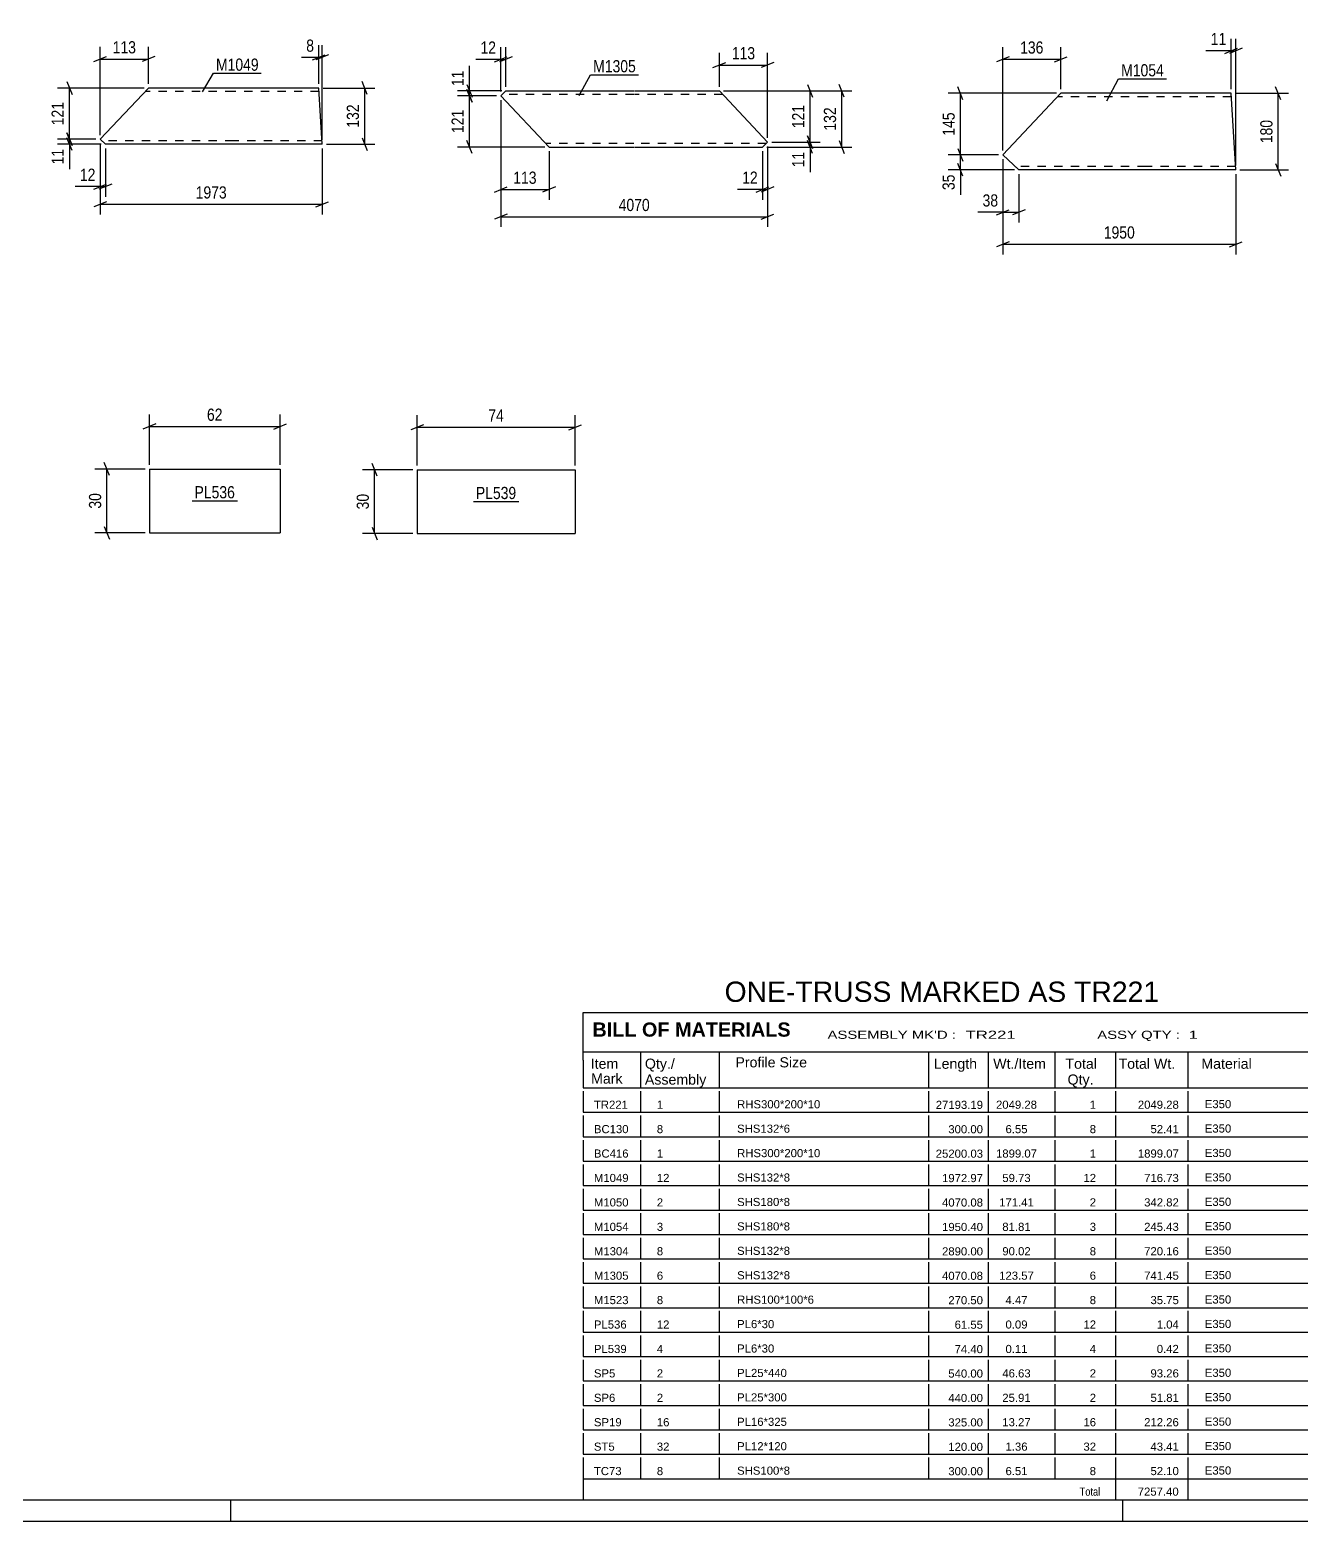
# Model space of a CAD drawing. Header units: millimetres. Extents: x 0 to 1189, y 0 to 841.
# Drawn here: x 721.7 to 1021, y 0 to 351.1 of the extents above; entities that cross this region are included whole.
import ezdxf

# ---------------------------------------------------------------- set-up
doc = ezdxf.new("R2010")
doc.units = ezdxf.units.MM
doc.linetypes.add('DXK_LINE_DOT2', pattern=[3.9198, 1.9599, -1.9599])
doc.styles.add('Arial', font='ARIAL.TTF', dxfattribs={"height": 0.2})
doc.styles.add('Arial Bold', font='ARIALBD.TTF', dxfattribs={"height": 0.2})
doc.styles.add('Arial Narrow', font='ARIALN.TTF', dxfattribs={"height": 0.2})

# ---------------------------------------------------------------- blocks, each defined once
blk = doc.blocks.new('Unknown-761554296-31559')
at = {"color": 7, "linetype": 'Continuous'}
for p, q in [((852, 119.75), (1024, 119.75)), ((852, 108.5), (852, 119.75)), ((1024, 119.75), (1024, 108.5)), ((852, 110.5), (1024, 110.5)), ((865.5, 110.5), (865.5, 102)), ((884, 110.5), (884, 102)), ((933.28, 110.5), (933.28, 102)), ((947.28, 110.5), (947.28, 102)), ((963, 110.5), (963, 102)), ((977.28, 110.5), (977.28, 102)), ((994.28, 110.5), (994.28, 102)), ((852, 108.5), (852, 103.5)), ((1024, 108.5), (1024, 102)), ((852, 103.5), (852, 102)), ((852, 102), (1024, 102)), ((852, 101.23), (852, 96.25)), ((865.5, 101.23), (865.5, 96.25)), ((884, 101.23), (884, 96.25)), ((933.28, 101.23), (933.28, 96.25)), ((947.28, 101.23), (947.28, 96.25)), ((963, 101.23), (963, 96.25)), ((977.28, 101.23), (977.28, 96.25)), ((994.28, 101.23), (994.28, 96.25)), ((1024, 101.23), (1024, 96.25)), ((852, 96.25), (1024, 96.25)), ((852, 95.48), (852, 90.5)), ((865.5, 95.48), (865.5, 90.5)), ((884, 95.48), (884, 90.5)), ((933.28, 95.48), (933.28, 90.5)), ((947.28, 95.48), (947.28, 90.5)), ((963, 95.48), (963, 90.5)), ((977.28, 95.48), (977.28, 90.5)), ((994.28, 95.48), (994.28, 90.5)), ((1024, 95.48), (1024, 90.5)), ((852, 90.5), (1024, 90.5)), ((852, 89.73), (852, 84.75)), ((865.5, 89.73), (865.5, 84.75)), ((884, 89.73), (884, 84.75)), ((933.28, 89.73), (933.28, 84.75)), ((947.28, 89.73), (947.28, 84.75)), ((963, 89.73), (963, 84.75)), ((977.28, 89.73), (977.28, 84.75)), ((994.28, 89.73), (994.28, 84.75)), ((1024, 89.73), (1024, 84.75)), ((852, 84.75), (1024, 84.75)), ((852, 83.98), (852, 79)), ((865.5, 83.98), (865.5, 79)), ((884, 83.98), (884, 79)), ((933.28, 83.98), (933.28, 79)), ((947.28, 83.98), (947.28, 79)), ((963, 83.98), (963, 79)), ((977.28, 83.98), (977.28, 79)), ((994.28, 83.98), (994.28, 79)), ((1024, 83.98), (1024, 79)), ((852, 79), (1024, 79)), ((852, 78.23), (852, 73.25)), ((865.5, 78.23), (865.5, 73.25)), ((884, 78.23), (884, 73.25)), ((933.28, 78.23), (933.28, 73.25)), ((947.28, 78.23), (947.28, 73.25)), ((963, 78.23), (963, 73.25)), ((977.28, 78.23), (977.28, 73.25)), ((994.28, 78.23), (994.28, 73.25)), ((1024, 78.23), (1024, 73.25)), ((852, 73.25), (1024, 73.25)), ((852, 72.48), (852, 67.5)), ((865.5, 72.48), (865.5, 67.5)), ((884, 72.48), (884, 67.5)), ((933.28, 72.48), (933.28, 67.5)), ((947.28, 72.48), (947.28, 67.5)), ((963, 72.48), (963, 67.5)), ((977.28, 72.48), (977.28, 67.5)), ((994.28, 72.48), (994.28, 67.5)), ((1024, 72.48), (1024, 67.5)), ((852, 67.5), (1024, 67.5)), ((852, 66.73), (852, 61.75)), ((865.5, 66.73), (865.5, 61.75)), ((884, 66.73), (884, 61.75)), ((933.28, 66.73), (933.28, 61.75)), ((947.28, 66.73), (947.28, 61.75)), ((963, 66.73), (963, 61.75)), ((977.28, 66.73), (977.28, 61.75)), ((994.28, 66.73), (994.28, 61.75)), ((1024, 66.73), (1024, 61.75)), ((852, 61.75), (1024, 61.75)), ((852, 60.98), (852, 56)), ((865.5, 60.98), (865.5, 56)), ((884, 60.98), (884, 56)), ((933.28, 60.98), (933.28, 56)), ((947.28, 60.98), (947.28, 56)), ((963, 60.98), (963, 56)), ((977.28, 60.98), (977.28, 56)), ((994.28, 60.98), (994.28, 56)), ((1024, 60.98), (1024, 56)), ((852, 56), (1024, 56)), ((852, 55.23), (852, 50.25)), ((865.5, 55.23), (865.5, 50.25)), ((884, 55.23), (884, 50.25)), ((933.28, 55.23), (933.28, 50.25)), ((947.28, 55.23), (947.28, 50.25)), ((963, 55.23), (963, 50.25)), ((977.28, 55.23), (977.28, 50.25)), ((994.28, 55.23), (994.28, 50.25)), ((1024, 55.23), (1024, 50.25)), ((852, 50.25), (1024, 50.25)), ((852, 49.48), (852, 44.5)), ((865.5, 49.48), (865.5, 44.5)), ((884, 49.48), (884, 44.5)), ((933.28, 49.48), (933.28, 44.5)), ((947.28, 49.48), (947.28, 44.5)), ((963, 49.48), (963, 44.5)), ((977.28, 49.48), (977.28, 44.5)), ((994.28, 49.48), (994.28, 44.5)), ((1024, 49.48), (1024, 44.5)), ((852, 44.5), (1024, 44.5)), ((852, 43.73), (852, 38.75)), ((865.5, 43.73), (865.5, 38.75)), ((884, 43.73), (884, 38.75)), ((933.28, 43.73), (933.28, 38.75)), ((947.28, 43.73), (947.28, 38.75)), ((963, 43.73), (963, 38.75)), ((977.28, 43.73), (977.28, 38.75)), ((994.28, 43.73), (994.28, 38.75)), ((1024, 43.73), (1024, 38.75)), ((852, 38.75), (1024, 38.75)), ((852, 37.98), (852, 33)), ((865.5, 37.98), (865.5, 33)), ((884, 37.98), (884, 33)), ((933.28, 37.98), (933.28, 33)), ((947.28, 37.98), (947.28, 33)), ((963, 37.98), (963, 33)), ((977.28, 37.98), (977.28, 33)), ((994.28, 37.98), (994.28, 33)), ((1024, 37.98), (1024, 33)), ((852, 33), (1024, 33)), ((852, 32.23), (852, 27.25)), ((865.5, 32.23), (865.5, 27.25)), ((884, 32.23), (884, 27.25)), ((933.28, 32.23), (933.28, 27.25)), ((947.28, 32.23), (947.28, 27.25)), ((963, 32.23), (963, 27.25)), ((977.28, 32.23), (977.28, 27.25)), ((994.28, 32.23), (994.28, 27.25)), ((1024, 32.23), (1024, 27.25)), ((852, 27.25), (1024, 27.25)), ((852, 26.48), (852, 21.5)), ((865.5, 26.48), (865.5, 21.5)), ((884, 26.48), (884, 21.5)), ((933.28, 26.48), (933.28, 21.5)), ((947.28, 26.48), (947.28, 21.5)), ((963, 26.48), (963, 21.5)), ((977.28, 26.48), (977.28, 21.5)), ((994.28, 26.48), (994.28, 21.5)), ((1024, 26.48), (1024, 21.5)), ((852, 21.5), (1024, 21.5)), ((852, 20.73), (852, 15.75)), ((865.5, 20.73), (865.5, 15.75)), ((884, 20.73), (884, 15.75)), ((933.28, 20.73), (933.28, 15.75)), ((947.28, 20.73), (947.28, 15.75)), ((963, 20.73), (963, 15.75)), ((977.28, 20.73), (977.28, 15.75)), ((994.28, 20.73), (994.28, 15.75)), ((1024, 20.73), (1024, 15.75)), ((852, 15.75), (1024, 15.75)), ((852, 14.98), (852, 10)), ((865.5, 14.98), (865.5, 10)), ((884, 14.98), (884, 10)), ((933.28, 14.98), (933.28, 10)), ((947.28, 14.98), (947.28, 10)), ((963, 14.98), (963, 10)), ((977.28, 14.98), (977.28, 10)), ((994.28, 14.98), (994.28, 10)), ((1024, 14.98), (1024, 10)), ((852, 10), (1024, 10)), ((852, 10), (1024, 10)), ((852, 10), (852, 5)), ((977.28, 10), (977.28, 5)), ((994.28, 10), (994.28, 5)), ((1024, 10), (1024, 5)), ((852, 5), (1024, 5))]:
    blk.add_line(p, q, dxfattribs=at)
at = {"color": 7}
for s, height, style, p in [('BILL OF MATERIALS', 3.3405, 'Arial Bold', (854.15, 114.06)), ('Profile Size', 2.3877, 'Arial', (887.81, 106.83)), ('Mark', 2.388, 'Arial', (853.84, 103))]:
    blk.add_text(s, height=height, dxfattribs=dict(at, style=style)).set_placement(p)
at = {"color": 7, "linetype": 'Continuous', "style": 'Arial Narrow'}
for s, height, width, p in [("ASSEMBLY MK'D :", 1.9089, 1.6, (909.5, 113.55)), ('TR221', 1.909, 1.794707, (942, 113.55)), ('ASSY QTY :', 1.909, 1.6, (973, 113.55)), ('1', 1.91, 1.794707, (994.5, 113.55))]:
    blk.add_text(s, height=height, dxfattribs=dict(at, width=width)).set_placement(p)
at = {"color": 7, "linetype": 'Continuous'}
for s, height, style, p in [('Item', 2.388, 'Arial', (853.75, 106.5)), ('Qty./', 2.388, 'Arial', (866.5, 106.5)), ('Length', 2.388, 'Arial', (934.5, 106.5)), ('Wt./Item', 2.388, 'Arial', (948.5, 106.5)), ('Total', 2.388, 'Arial', (965.5, 106.5)), ('Total Wt.', 2.388, 'Arial', (978, 106.5)), ('Material', 2.388, 'Arial', (997.5, 106.5)), ('Assembly', 2.388, 'Arial', (866.5, 102.77)), ('Qty.', 2.388, 'Arial', (966, 102.77)), ('TR221', 1.91, 'Arial', (854.5, 97.09)), ('1', 1.91, 'Arial', (869.31, 97.09)), ('RHS300*200*10', 1.9102, 'Arial', (888.21, 97.19)), ('27193.19', 1.91, 'Arial', (934.97, 97.06)), ('2049.28', 1.91, 'Arial', (949.16, 97.09)), ('1', 1.91, 'Arial', (971.22, 97.09)), ('2049.28', 1.91, 'Arial', (982.55, 97.09)), ('E350', 1.91, 'Arial', (998.31, 97.23)), ('BC130', 1.91, 'Arial', (854.5, 91.34)), ('8', 1.91, 'Arial', (869.31, 91.34)), ('SHS132*6', 1.91, 'Arial', (888.21, 91.44)), ('300.00', 1.91, 'Arial', (937.93, 91.31)), ('6.55', 1.91, 'Arial', (951.39, 91.34)), ('8', 1.91, 'Arial', (971.22, 91.34)), ('52.41', 1.91, 'Arial', (985.52, 91.34)), ('E350', 1.91, 'Arial', (998.31, 91.48)), ('BC416', 1.91, 'Arial', (854.5, 85.59)), ('1', 1.91, 'Arial', (869.31, 85.59)), ('RHS300*200*10', 1.9102, 'Arial', (888.21, 85.69)), ('25200.03', 1.91, 'Arial', (934.97, 85.56)), ('1899.07', 1.91, 'Arial', (949.16, 85.59)), ('1', 1.91, 'Arial', (971.22, 85.59)), ('1899.07', 1.91, 'Arial', (982.55, 85.59)), ('E350', 1.91, 'Arial', (998.31, 85.73)), ('M1049', 1.91, 'Arial', (854.5, 79.84)), ('12', 1.91, 'Arial', (869.31, 79.84)), ('SHS132*8', 1.91, 'Arial', (888.21, 79.94)), ('1972.97', 1.91, 'Arial', (936.45, 79.81)), ('59.73', 1.91, 'Arial', (950.64, 79.84)), ('12', 1.91, 'Arial', (969.74, 79.84)), ('716.73', 1.91, 'Arial', (984.03, 79.84)), ('E350', 1.91, 'Arial', (998.31, 79.98)), ('M1050', 1.91, 'Arial', (854.5, 74.09)), ('2', 1.91, 'Arial', (869.31, 74.09)), ('SHS180*8', 1.91, 'Arial', (888.21, 74.19)), ('4070.08', 1.91, 'Arial', (936.45, 74.06)), ('171.41', 1.91, 'Arial', (949.9, 74.09)), ('2', 1.91, 'Arial', (971.22, 74.09)), ('342.82', 1.91, 'Arial', (984.03, 74.09)), ('E350', 1.91, 'Arial', (998.31, 74.23)), ('M1054', 1.91, 'Arial', (854.5, 68.34)), ('3', 1.91, 'Arial', (869.31, 68.34)), ('SHS180*8', 1.91, 'Arial', (888.21, 68.44)), ('1950.40', 1.91, 'Arial', (936.45, 68.31)), ('81.81', 1.91, 'Arial', (950.64, 68.34)), ('3', 1.91, 'Arial', (971.22, 68.34)), ('245.43', 1.91, 'Arial', (984.03, 68.34)), ('E350', 1.91, 'Arial', (998.31, 68.48)), ('M1304', 1.91, 'Arial', (854.5, 62.59)), ('8', 1.91, 'Arial', (869.31, 62.59)), ('SHS132*8', 1.91, 'Arial', (888.21, 62.69)), ('2890.00', 1.91, 'Arial', (936.45, 62.56)), ('90.02', 1.91, 'Arial', (950.64, 62.59)), ('8', 1.91, 'Arial', (971.22, 62.59)), ('720.16', 1.91, 'Arial', (984.03, 62.59)), ('E350', 1.91, 'Arial', (998.31, 62.73)), ('M1305', 1.91, 'Arial', (854.5, 56.84)), ('6', 1.91, 'Arial', (869.31, 56.84)), ('SHS132*8', 1.91, 'Arial', (888.21, 56.94)), ('4070.08', 1.91, 'Arial', (936.45, 56.81)), ('123.57', 1.91, 'Arial', (949.9, 56.84)), ('6', 1.91, 'Arial', (971.22, 56.84)), ('741.45', 1.91, 'Arial', (984.03, 56.84)), ('E350', 1.91, 'Arial', (998.31, 56.98)), ('M1523', 1.91, 'Arial', (854.5, 51.09)), ('8', 1.91, 'Arial', (869.31, 51.09)), ('RHS100*100*6', 1.9102, 'Arial', (888.21, 51.19)), ('270.50', 1.91, 'Arial', (937.93, 51.06)), ('4.47', 1.91, 'Arial', (951.39, 51.09)), ('8', 1.91, 'Arial', (971.22, 51.09)), ('35.75', 1.91, 'Arial', (985.52, 51.09)), ('E350', 1.91, 'Arial', (998.31, 51.23)), ('PL536', 1.91, 'Arial', (854.5, 45.34)), ('12', 1.91, 'Arial', (869.31, 45.34)), ('PL6*30', 1.91, 'Arial', (888.21, 45.44)), ('61.55', 1.91, 'Arial', (939.41, 45.3)), ('0.09', 1.91, 'Arial', (951.39, 45.34)), ('12', 1.91, 'Arial', (969.74, 45.34)), ('1.04', 1.91, 'Arial', (987, 45.34)), ('E350', 1.91, 'Arial', (998.31, 45.48)), ('PL539', 1.91, 'Arial', (854.5, 39.59)), ('4', 1.91, 'Arial', (869.31, 39.59)), ('PL6*30', 1.91, 'Arial', (888.21, 39.69)), ('74.40', 1.91, 'Arial', (939.41, 39.55)), ('0.11', 1.91, 'Arial', (951.39, 39.59)), ('4', 1.91, 'Arial', (971.22, 39.59)), ('0.42', 1.91, 'Arial', (987, 39.59)), ('E350', 1.91, 'Arial', (998.31, 39.73)), ('SP5', 1.91, 'Arial', (854.5, 33.84)), ('2', 1.91, 'Arial', (869.31, 33.84)), ('PL25*440', 1.91, 'Arial', (888.21, 33.94)), ('540.00', 1.91, 'Arial', (937.93, 33.8)), ('46.63', 1.91, 'Arial', (950.64, 33.84)), ('2', 1.91, 'Arial', (971.22, 33.84)), ('93.26', 1.91, 'Arial', (985.52, 33.84)), ('E350', 1.91, 'Arial', (998.31, 33.98)), ('SP6', 1.91, 'Arial', (854.5, 28.09)), ('2', 1.91, 'Arial', (869.31, 28.09)), ('PL25*300', 1.91, 'Arial', (888.21, 28.19)), ('440.00', 1.91, 'Arial', (937.93, 28.05)), ('25.91', 1.91, 'Arial', (950.64, 28.09)), ('2', 1.91, 'Arial', (971.22, 28.09)), ('51.81', 1.91, 'Arial', (985.52, 28.09)), ('E350', 1.91, 'Arial', (998.31, 28.23)), ('SP19', 1.91, 'Arial', (854.5, 22.34)), ('16', 1.91, 'Arial', (869.31, 22.34)), ('PL16*325', 1.91, 'Arial', (888.21, 22.44)), ('325.00', 1.91, 'Arial', (937.93, 22.3)), ('13.27', 1.91, 'Arial', (950.64, 22.34)), ('16', 1.91, 'Arial', (969.74, 22.34)), ('212.26', 1.91, 'Arial', (984.03, 22.34)), ('E350', 1.91, 'Arial', (998.31, 22.48)), ('ST5', 1.91, 'Arial', (854.5, 16.59)), ('32', 1.91, 'Arial', (869.31, 16.59)), ('PL12*120', 1.91, 'Arial', (888.21, 16.69)), ('120.00', 1.91, 'Arial', (937.93, 16.55)), ('1.36', 1.91, 'Arial', (951.39, 16.59)), ('32', 1.91, 'Arial', (969.74, 16.59)), ('43.41', 1.91, 'Arial', (985.52, 16.59)), ('E350', 1.91, 'Arial', (998.31, 16.73)), ('TC73', 1.91, 'Arial', (854.5, 10.84)), ('8', 1.91, 'Arial', (869.31, 10.84)), ('SHS100*8', 1.91, 'Arial', (888.21, 10.94)), ('300.00', 1.91, 'Arial', (937.93, 10.8)), ('6.51', 1.91, 'Arial', (951.39, 10.84)), ('8', 1.91, 'Arial', (971.22, 10.84)), ('52.10', 1.91, 'Arial', (985.52, 10.84)), ('E350', 1.91, 'Arial', (998.31, 10.98)), ('Total', 1.909, 'Arial Narrow', (968.83, 6)), ('7257.40', 1.91, 'Arial', (982.52, 6))]:
    blk.add_text(s, height=height, dxfattribs=dict(at, style=style)).set_placement(p)
blk = doc.blocks.new('Unknown-761554296-1134')
at = {"color": 5, "linetype": 'Continuous'}
for p, q in [((5, 5), (1184, 5)), ((769, 0), (769, 5)), ((979, 0), (979, 5)), ((0, 0), (1189, 0))]:
    blk.add_line(p, q, dxfattribs=at)
blk = doc.blocks.new('Unknown-761554296-31560')
at = {"color": 2, "linetype": 'Continuous'}
blk.add_line((878, 119.75), (995.5, 119.75), dxfattribs=at)
at = {"color": 7, "style": 'Arial'}
blk.add_text('ONE-TRUSS MARKED AS TR221', height=4.7754, dxfattribs=at).set_placement((885.26, 122.25))
blk = doc.blocks.new('Part-761554296-25473 - 25472')
at = {"color": 2, "linetype": 'Continuous'}
for p, q in [((833.79, 336.69), (832.59, 335.56)), ((832.59, 335.56), (843.93, 323.49)), ((833.79, 336.69), (863.93, 336.69)), ((864.03, 336.69), (884.03, 336.69)), ((884.03, 336.69), (895.38, 324.62)), ((843.93, 323.49), (863.93, 323.49)), ((864.03, 323.49), (894.18, 323.49)), ((895.38, 324.62), (894.18, 323.49))]:
    blk.add_line(p, q, dxfattribs=at)
at = {"color": 7, "linetype": 'DXK_LINE_DOT2'}
for p, q in [((863.93, 335.89), (832.94, 335.89)), ((884.79, 335.89), (864.03, 335.89)), ((863.93, 324.29), (843.18, 324.29)), ((895.03, 324.29), (864.03, 324.29))]:
    blk.add_line(p, q, dxfattribs=at)
blk = doc.blocks.new('Part-761554296-25480 - 25479')
at = {"color": 2, "linetype": 'Continuous'}
for p, q in [((738.28, 325.31), (749.63, 337.38)), ((769.63, 337.38), (749.63, 337.38)), ((789.73, 337.38), (769.73, 337.38)), ((790.54, 324.18), (789.73, 337.38)), ((739.49, 324.18), (738.28, 325.31)), ((769.63, 324.18), (739.49, 324.18)), ((790.54, 324.18), (769.73, 324.18))]:
    blk.add_line(p, q, dxfattribs=at)
at = {"color": 7, "linetype": 'DXK_LINE_DOT2'}
for p, q in [((769.63, 336.58), (748.88, 336.58)), ((789.78, 336.58), (769.73, 336.58)), ((769.63, 324.98), (738.64, 324.98)), ((790.49, 324.98), (769.73, 324.98)), ((790.49, 324.98), (790.49, 325.04))]:
    blk.add_line(p, q, dxfattribs=at)
blk = doc.blocks.new('Part-761554296-25505 - 25504')
at = {"color": 2, "linetype": 'Continuous'}
for p, q in [((950.78, 321.66), (964.39, 336.13)), ((984.39, 336.13), (964.39, 336.13)), ((1004.49, 336.13), (984.49, 336.13)), ((1005.59, 318.13), (1004.49, 336.13)), ((954.54, 318.13), (950.78, 321.66)), ((984.39, 318.13), (954.54, 318.13)), ((1005.59, 318.13), (984.49, 318.13))]:
    blk.add_line(p, q, dxfattribs=at)
at = {"color": 7, "linetype": 'DXK_LINE_DOT2'}
for p, q in [((984.39, 335.33), (963.64, 335.33)), ((1004.54, 335.33), (984.49, 335.33)), ((954.54, 318.13), (952.84, 319.73)), ((984.39, 318.93), (953.69, 318.93)), ((1005.55, 318.93), (984.49, 318.93)), ((1005.55, 318.93), (1005.54, 318.99))]:
    blk.add_line(p, q, dxfattribs=at)
blk = doc.blocks.new('Part-761554296-25660 - 25659')
at = {"color": 2, "linetype": 'Continuous'}
for p, q in [((749.85, 247.69), (749.85, 232.69)), ((749.85, 247.69), (780.63, 247.69)), ((780.63, 247.69), (780.63, 232.69)), ((749.85, 232.69), (780.63, 232.69))]:
    blk.add_line(p, q, dxfattribs=at)
blk = doc.blocks.new('Part-761554296-25672 - 25671')
at = {"color": 2, "linetype": 'Continuous'}
for p, q in [((812.87, 247.52), (812.87, 232.52)), ((812.87, 247.52), (850.07, 247.52)), ((850.07, 247.52), (850.07, 232.52)), ((812.87, 232.52), (850.07, 232.52))]:
    blk.add_line(p, q, dxfattribs=at)
blk = doc.blocks.new('StraightDimension-761554296-25739 - 25472')
at = {"color": 7, "linetype": 'Continuous'}
for p, q in [((832.59, 334.56), (832.59, 304.67)), ((895.38, 323.62), (895.38, 304.67)), ((834.09, 307.67), (831.09, 306.47)), ((832.59, 307.07), (895.38, 307.07)), ((893.88, 306.47), (896.88, 307.67))]:
    blk.add_line(p, q, dxfattribs=at)
at = {"color": 0}
blk.add_wipeout([(868.24, 307.82), (868.24, 312.02), (859.73, 312.02), (859.73, 307.82)], dxfattribs=at)
at = {"color": 3, "style": 'Arial Narrow'}
blk.add_text('4070', height=2.863, dxfattribs=at).set_placement((860.33, 308.42))
blk = doc.blocks.new('StraightDimension-761554296-25715 - 25472')
at = {"color": 7, "linetype": 'Continuous'}
for p, q in [((884.03, 337.69), (884.03, 345.64)), ((895.38, 325.62), (895.38, 345.64)), ((882.53, 342.19), (885.53, 343.39)), ((884.03, 342.79), (895.38, 342.79)), ((896.88, 343.39), (893.88, 342.19))]:
    blk.add_line(p, q, dxfattribs=at)
at = {"color": 0}
blk.add_wipeout([(893.05, 343.54), (893.05, 347.74), (886.37, 347.74), (886.37, 343.54)], dxfattribs=at)
at = {"color": 3, "style": 'Arial Narrow'}
blk.add_text('113', height=2.863, dxfattribs=at).set_placement((886.97, 344.14))
blk = doc.blocks.new('StraightDimension-761554296-25707 - 25472')
at = {"color": 7, "linetype": 'Continuous'}
for p, q in [((895.38, 323.62), (895.38, 311.09)), ((894.18, 322.49), (894.18, 311.09)), ((892.68, 312.89), (895.68, 314.09)), ((896.88, 314.09), (893.88, 312.89)), ((894.18, 313.49), (895.38, 313.49))]:
    blk.add_line(p, q, dxfattribs=at)
at = {"color": 0}
blk.add_wipeout([(893.66, 314.24), (893.66, 318.44), (888.8, 318.44), (888.8, 314.24)], dxfattribs=at)
at = {"color": 7, "linetype": 'Continuous'}
blk.add_line((894.18, 313.49), (888.27, 313.49), dxfattribs=at)
blk.add_line((894.18, 313.49), (888.27, 313.49), dxfattribs=at)
at = {"color": 3, "style": 'Arial Narrow'}
blk.add_text('12', height=2.863, dxfattribs=at).set_placement((889.4, 314.84))
blk = doc.blocks.new('StraightDimension-761554296-25719 - 25472')
at = {"color": 7, "linetype": 'Continuous'}
for p, q in [((831.09, 343.52), (834.09, 344.72)), ((835.29, 344.72), (832.29, 343.52)), ((832.59, 336.56), (832.59, 346.97)), ((832.59, 344.12), (833.79, 344.12)), ((833.79, 337.69), (833.79, 346.97))]:
    blk.add_line(p, q, dxfattribs=at)
at = {"color": 0}
blk.add_wipeout([(832.06, 344.87), (832.06, 349.07), (827.2, 349.07), (827.2, 344.87)], dxfattribs=at)
at = {"color": 7, "linetype": 'Continuous'}
blk.add_line((832.59, 344.12), (826.68, 344.12), dxfattribs=at)
blk.add_line((832.59, 344.12), (826.68, 344.12), dxfattribs=at)
at = {"color": 3, "style": 'Arial Narrow'}
blk.add_text('12', height=2.863, dxfattribs=at).set_placement((827.8, 345.47))
blk = doc.blocks.new('StraightDimension-761554296-30064 - 25472')
at = {"color": 7, "linetype": 'Continuous'}
for p, q in [((824.61, 337.06), (825.81, 334.06)), ((831.59, 335.56), (822.36, 335.56)), ((825.21, 323.49), (825.21, 335.56)), ((842.93, 323.49), (822.36, 323.49)), ((825.81, 321.99), (824.61, 324.99))]:
    blk.add_line(p, q, dxfattribs=at)
at = {"color": 0}
blk.add_wipeout([(824.46, 332.87), (820.26, 332.87), (820.26, 326.18), (824.46, 326.18)], dxfattribs=at)
at = {"color": 3, "style": 'Arial Narrow'}
blk.add_text('121', height=2.863, rotation=90.0002, dxfattribs=at).set_placement((823.86, 326.78))
blk = doc.blocks.new('StraightDimension-761554296-25711 - 25472')
at = {"color": 7, "linetype": 'Continuous'}
for p, q in [((832.59, 334.56), (832.59, 311.09)), ((843.93, 322.49), (843.93, 311.09)), ((831.09, 312.89), (834.09, 314.09)), ((832.59, 313.49), (843.93, 313.49)), ((845.43, 314.09), (842.43, 312.89))]:
    blk.add_line(p, q, dxfattribs=at)
at = {"color": 0}
blk.add_wipeout([(841.6, 314.24), (841.6, 318.44), (834.92, 318.44), (834.92, 314.24)], dxfattribs=at)
at = {"color": 3, "style": 'Arial Narrow'}
blk.add_text('113', height=2.863, dxfattribs=at).set_placement((835.52, 314.84))
blk = doc.blocks.new('StraightDimension-761554296-30063 - 25472')
at = {"color": 7, "linetype": 'Continuous'}
for p, q in [((824.61, 338.19), (825.81, 335.19)), ((825.81, 334.06), (824.61, 337.06)), ((832.79, 336.69), (822.36, 336.69)), ((831.59, 335.56), (822.36, 335.56)), ((825.21, 335.56), (825.21, 336.69))]:
    blk.add_line(p, q, dxfattribs=at)
at = {"color": 0}
blk.add_wipeout([(824.46, 342.07), (820.26, 342.07), (820.26, 337.22), (824.46, 337.22)], dxfattribs=at)
at = {"color": 7, "linetype": 'Continuous'}
blk.add_line((825.21, 336.69), (825.21, 342.6), dxfattribs=at)
blk.add_line((825.21, 336.69), (825.21, 342.6), dxfattribs=at)
at = {"color": 3, "style": 'Arial Narrow'}
blk.add_text('11', height=2.863, rotation=90.0002, dxfattribs=at).set_placement((823.86, 337.82))
blk = doc.blocks.new('StraightDimension-761554296-30093 - 25472')
at = {"color": 7, "linetype": 'Continuous'}
for p, q in [((904.78, 338.19), (905.98, 335.19)), ((885.03, 336.69), (907.78, 336.69)), ((905.38, 324.62), (905.38, 336.69)), ((896.38, 324.62), (907.78, 324.62)), ((905.98, 323.12), (904.78, 326.12))]:
    blk.add_line(p, q, dxfattribs=at)
at = {"color": 0}
blk.add_wipeout([(904.63, 334), (900.43, 334), (900.43, 327.32), (904.63, 327.32)], dxfattribs=at)
at = {"color": 3, "style": 'Arial Narrow'}
blk.add_text('121', height=2.863, rotation=90.0002, dxfattribs=at).set_placement((904.03, 327.92))
blk = doc.blocks.new('StraightDimension-761554296-30094 - 25472')
at = {"color": 7, "linetype": 'Continuous'}
for p, q in [((895.18, 323.49), (907.78, 323.49)), ((896.38, 324.62), (907.78, 324.62)), ((904.78, 326.12), (905.98, 323.12)), ((905.98, 321.99), (904.78, 324.99)), ((905.38, 323.49), (905.38, 324.62))]:
    blk.add_line(p, q, dxfattribs=at)
at = {"color": 0}
blk.add_wipeout([(904.63, 322.97), (900.43, 322.97), (900.43, 318.11), (904.63, 318.11)], dxfattribs=at)
at = {"color": 7, "linetype": 'Continuous'}
blk.add_line((905.38, 323.49), (905.38, 317.59), dxfattribs=at)
blk.add_line((905.38, 323.49), (905.38, 317.59), dxfattribs=at)
at = {"color": 3, "style": 'Arial Narrow'}
blk.add_text('11', height=2.863, rotation=90.0002, dxfattribs=at).set_placement((904.03, 318.71))
blk = doc.blocks.new('StraightDimension-761554296-30622 - 25472')
at = {"color": 7, "linetype": 'Continuous'}
for p, q in [((913.45, 335.19), (912.25, 338.19)), ((885.03, 336.69), (915.25, 336.69)), ((912.85, 323.49), (912.85, 336.69)), ((895.18, 323.49), (915.25, 323.49)), ((912.25, 324.99), (913.45, 321.99))]:
    blk.add_line(p, q, dxfattribs=at)
at = {"color": 0}
blk.add_wipeout([(912.1, 333.43), (907.9, 333.43), (907.9, 326.75), (912.1, 326.75)], dxfattribs=at)
at = {"color": 3, "style": 'Arial Narrow'}
blk.add_text('132', height=2.863, rotation=90.0002, dxfattribs=at).set_placement((911.5, 327.35))
blk = doc.blocks.new('StraightDimension-761554296-25751 - 25479')
at = {"color": 7, "linetype": 'Continuous'}
for p, q in [((738.28, 324.31), (738.28, 311.78)), ((739.49, 323.18), (739.49, 311.78)), ((736.78, 313.58), (739.78, 314.78)), ((740.99, 314.78), (737.99, 313.58)), ((738.28, 314.18), (739.49, 314.18))]:
    blk.add_line(p, q, dxfattribs=at)
at = {"color": 0}
blk.add_wipeout([(737.76, 314.93), (737.76, 319.13), (732.9, 319.13), (732.9, 314.93)], dxfattribs=at)
at = {"color": 7, "linetype": 'Continuous'}
blk.add_line((738.28, 314.18), (732.38, 314.18), dxfattribs=at)
blk.add_line((738.28, 314.18), (732.38, 314.18), dxfattribs=at)
at = {"color": 3, "style": 'Arial Narrow'}
blk.add_text('12', height=2.863, dxfattribs=at).set_placement((733.5, 315.53))
blk = doc.blocks.new('StraightDimension-761554296-25743 - 25479')
at = {"color": 7, "linetype": 'Continuous'}
for p, q in [((788.23, 343.98), (791.23, 345.18)), ((792.04, 345.18), (789.04, 343.98)), ((789.73, 338.38), (789.73, 347.43)), ((789.73, 344.58), (790.54, 344.58)), ((790.54, 325.18), (790.54, 347.43))]:
    blk.add_line(p, q, dxfattribs=at)
at = {"color": 0}
blk.add_wipeout([(789.21, 345.33), (789.21, 349.53), (786.18, 349.53), (786.18, 345.33)], dxfattribs=at)
at = {"color": 7, "linetype": 'Continuous'}
blk.add_line((789.73, 344.58), (785.65, 344.58), dxfattribs=at)
blk.add_line((789.73, 344.58), (785.65, 344.58), dxfattribs=at)
at = {"color": 3, "style": 'Arial Narrow'}
blk.add_text('8', height=2.86, dxfattribs=at).set_placement((786.78, 345.93))
blk = doc.blocks.new('StraightDimension-761554296-25763 - 25479')
at = {"color": 7, "linetype": 'Continuous'}
for p, q in [((790.73, 337.38), (802.94, 337.38)), ((801.14, 335.88), (799.94, 338.88)), ((800.54, 324.18), (800.54, 337.38)), ((791.54, 324.18), (802.94, 324.18)), ((799.94, 325.68), (801.14, 322.68))]:
    blk.add_line(p, q, dxfattribs=at)
at = {"color": 0}
blk.add_wipeout([(799.79, 334.12), (795.59, 334.12), (795.59, 327.44), (799.79, 327.44)], dxfattribs=at)
at = {"color": 3, "style": 'Arial Narrow'}
blk.add_text('132', height=2.863, rotation=90.0002, dxfattribs=at).set_placement((799.19, 328.04))
blk = doc.blocks.new('StraightDimension-761554296-25747 - 25479')
at = {"color": 7, "linetype": 'Continuous'}
for p, q in [((736.78, 343.59), (739.78, 344.79)), ((738.28, 326.31), (738.28, 347.04)), ((738.28, 344.19), (749.63, 344.19)), ((751.13, 344.79), (748.13, 343.59)), ((749.63, 338.38), (749.63, 347.04))]:
    blk.add_line(p, q, dxfattribs=at)
at = {"color": 0}
blk.add_wipeout([(747.3, 344.94), (747.3, 349.14), (740.62, 349.14), (740.62, 344.94)], dxfattribs=at)
at = {"color": 3, "style": 'Arial Narrow'}
blk.add_text('113', height=2.863, dxfattribs=at).set_placement((741.22, 345.54))
blk = doc.blocks.new('StraightDimension-761554296-29986 - 25479')
at = {"color": 7, "linetype": 'Continuous'}
for p, q in [((748.63, 337.38), (728.2, 337.38)), ((730.45, 338.88), (731.65, 335.88)), ((731.05, 325.31), (731.05, 337.38)), ((731.65, 323.81), (730.45, 326.81)), ((737.28, 325.31), (728.2, 325.31))]:
    blk.add_line(p, q, dxfattribs=at)
at = {"color": 0}
blk.add_wipeout([(730.3, 334.69), (726.1, 334.69), (726.1, 328), (730.3, 328)], dxfattribs=at)
at = {"color": 3, "style": 'Arial Narrow'}
blk.add_text('121', height=2.863, rotation=90.0002, dxfattribs=at).set_placement((729.7, 328.6))
blk = doc.blocks.new('StraightDimension-761554296-25769 - 25479')
at = {"color": 7, "linetype": 'Continuous'}
for p, q in [((738.28, 324.31), (738.28, 307.62)), ((790.54, 323.18), (790.54, 307.62)), ((739.78, 310.62), (736.78, 309.42)), ((738.28, 310.02), (790.54, 310.02)), ((789.04, 309.42), (792.04, 310.62))]:
    blk.add_line(p, q, dxfattribs=at)
at = {"color": 0}
blk.add_wipeout([(768.67, 310.77), (768.67, 314.97), (760.16, 314.97), (760.16, 310.77)], dxfattribs=at)
at = {"color": 3, "style": 'Arial Narrow'}
blk.add_text('1973', height=2.863, dxfattribs=at).set_placement((760.76, 311.37))
blk = doc.blocks.new('StraightDimension-761554296-29987 - 25479')
at = {"color": 7, "linetype": 'Continuous'}
for p, q in [((730.45, 326.81), (731.65, 323.81)), ((737.28, 325.31), (728.2, 325.31)), ((738.49, 324.18), (728.2, 324.18)), ((731.65, 322.68), (730.45, 325.68)), ((731.05, 324.18), (731.05, 325.31))]:
    blk.add_line(p, q, dxfattribs=at)
at = {"color": 0}
blk.add_wipeout([(730.3, 323.65), (726.1, 323.65), (726.1, 318.8), (730.3, 318.8)], dxfattribs=at)
at = {"color": 7, "linetype": 'Continuous'}
blk.add_line((731.05, 324.18), (731.05, 318.27), dxfattribs=at)
blk.add_line((731.05, 324.18), (731.05, 318.27), dxfattribs=at)
at = {"color": 3, "style": 'Arial Narrow'}
blk.add_text('11', height=2.863, rotation=90.0002, dxfattribs=at).set_placement((729.7, 319.4))
blk = doc.blocks.new('StraightDimension-761554296-25797 - 25504')
at = {"color": 7, "linetype": 'Continuous'}
for p, q in [((1016.19, 334.63), (1014.99, 337.63)), ((1005.49, 336.13), (1017.99, 336.13)), ((1015.59, 318.13), (1015.59, 336.13)), ((1014.99, 319.63), (1016.19, 316.63)), ((1006.59, 318.13), (1017.99, 318.13))]:
    blk.add_line(p, q, dxfattribs=at)
at = {"color": 0}
blk.add_wipeout([(1014.84, 330.47), (1010.64, 330.47), (1010.64, 323.79), (1014.84, 323.79)], dxfattribs=at)
at = {"color": 3, "style": 'Arial Narrow'}
blk.add_text('180', height=2.863, rotation=90.0002, dxfattribs=at).set_placement((1014.24, 324.39))
blk = doc.blocks.new('StraightDimension-761554296-25789 - 25504')
at = {"color": 7, "linetype": 'Continuous'}
for p, q in [((941.38, 334.63), (940.18, 337.63)), ((963.39, 336.13), (937.93, 336.13)), ((940.78, 321.66), (940.78, 336.13)), ((940.18, 323.16), (941.38, 320.16)), ((949.78, 321.66), (937.93, 321.66))]:
    blk.add_line(p, q, dxfattribs=at)
at = {"color": 0}
blk.add_wipeout([(940.03, 332.24), (935.83, 332.24), (935.83, 325.55), (940.03, 325.55)], dxfattribs=at)
at = {"color": 3, "style": 'Arial Narrow'}
blk.add_text('145', height=2.863, rotation=90.0002, dxfattribs=at).set_placement((939.43, 326.15))
blk = doc.blocks.new('StraightDimension-761554296-25781 - 25504')
at = {"color": 7, "linetype": 'Continuous'}
for p, q in [((952.28, 344.74), (949.28, 343.54)), ((950.78, 322.66), (950.78, 346.99)), ((950.78, 344.14), (964.39, 344.14)), ((962.89, 343.54), (965.89, 344.74)), ((964.39, 337.13), (964.39, 346.99))]:
    blk.add_line(p, q, dxfattribs=at)
at = {"color": 0}
blk.add_wipeout([(960.93, 344.89), (960.93, 349.09), (954.24, 349.09), (954.24, 344.89)], dxfattribs=at)
at = {"color": 3, "style": 'Arial Narrow'}
blk.add_text('136', height=2.863, dxfattribs=at).set_placement((954.84, 345.49))
blk = doc.blocks.new('StraightDimension-761554296-25785 - 25504')
at = {"color": 7, "linetype": 'Continuous'}
for p, q in [((950.78, 320.66), (950.78, 305.73)), ((954.54, 317.13), (954.54, 305.73)), ((949.28, 307.53), (952.28, 308.73)), ((950.78, 308.13), (954.54, 308.13)), ((956.04, 308.73), (953.04, 307.53))]:
    blk.add_line(p, q, dxfattribs=at)
at = {"color": 0}
blk.add_wipeout([(950.26, 308.88), (950.26, 313.08), (945.4, 313.08), (945.4, 308.88)], dxfattribs=at)
at = {"color": 7, "linetype": 'Continuous'}
blk.add_line((950.78, 308.13), (944.88, 308.13), dxfattribs=at)
blk.add_line((950.78, 308.13), (944.88, 308.13), dxfattribs=at)
at = {"color": 3, "style": 'Arial Narrow'}
blk.add_text('38', height=2.863, dxfattribs=at).set_placement((946, 309.48))
blk = doc.blocks.new('StraightDimension-761554296-25777 - 25504')
at = {"color": 7, "linetype": 'Continuous'}
for p, q in [((1004.49, 337.13), (1004.49, 348.98)), ((1005.59, 319.13), (1005.59, 348.98)), ((1002.99, 345.53), (1005.99, 346.73)), ((1007.09, 346.73), (1004.09, 345.53)), ((1004.49, 346.13), (1005.59, 346.13))]:
    blk.add_line(p, q, dxfattribs=at)
at = {"color": 0}
blk.add_wipeout([(1003.96, 346.88), (1003.96, 351.08), (999.11, 351.08), (999.11, 346.88)], dxfattribs=at)
at = {"color": 7, "linetype": 'Continuous'}
blk.add_line((1004.49, 346.13), (998.58, 346.13), dxfattribs=at)
blk.add_line((1004.49, 346.13), (998.58, 346.13), dxfattribs=at)
at = {"color": 3, "style": 'Arial Narrow'}
blk.add_text('11', height=2.863, dxfattribs=at).set_placement((999.71, 347.48))
blk = doc.blocks.new('StraightDimension-761554296-25790 - 25504')
at = {"color": 7, "linetype": 'Continuous'}
for p, q in [((940.18, 323.16), (941.38, 320.16)), ((949.78, 321.66), (937.93, 321.66)), ((941.38, 316.63), (940.18, 319.63)), ((940.78, 318.13), (940.78, 321.66)), ((953.54, 318.13), (937.93, 318.13))]:
    blk.add_line(p, q, dxfattribs=at)
at = {"color": 0}
blk.add_wipeout([(940.03, 317.6), (935.83, 317.6), (935.83, 312.75), (940.03, 312.75)], dxfattribs=at)
at = {"color": 7, "linetype": 'Continuous'}
blk.add_line((940.78, 318.13), (940.78, 312.22), dxfattribs=at)
blk.add_line((940.78, 318.13), (940.78, 312.22), dxfattribs=at)
at = {"color": 3, "style": 'Arial Narrow'}
blk.add_text('35', height=2.863, rotation=90.0002, dxfattribs=at).set_placement((939.43, 313.35))
blk = doc.blocks.new('StraightDimension-761554296-25803 - 25504')
at = {"color": 7, "linetype": 'Continuous'}
for p, q in [((950.78, 320.66), (950.78, 298.2)), ((1005.59, 317.13), (1005.59, 298.2)), ((952.28, 301.2), (949.28, 300)), ((950.78, 300.6), (1005.59, 300.6)), ((1004.09, 300), (1007.09, 301.2))]:
    blk.add_line(p, q, dxfattribs=at)
at = {"color": 0}
blk.add_wipeout([(982.44, 301.35), (982.44, 305.55), (973.93, 305.55), (973.93, 301.35)], dxfattribs=at)
at = {"color": 3, "style": 'Arial Narrow'}
blk.add_text('1950', height=2.863, dxfattribs=at).set_placement((974.53, 301.95))
blk = doc.blocks.new('StraightDimension-761554296-26003 - 25659')
at = {"color": 7, "linetype": 'Continuous'}
for p, q in [((749.85, 248.69), (749.85, 260.54)), ((780.63, 248.69), (780.63, 260.54)), ((751.35, 258.29), (748.35, 257.09)), ((749.85, 257.69), (780.63, 257.69)), ((779.13, 257.09), (782.13, 258.29))]:
    blk.add_line(p, q, dxfattribs=at)
at = {"color": 0}
blk.add_wipeout([(767.67, 258.44), (767.67, 262.64), (762.81, 262.64), (762.81, 258.44)], dxfattribs=at)
at = {"color": 3, "style": 'Arial Narrow'}
blk.add_text('62', height=2.863, dxfattribs=at).set_placement((763.41, 259.04))
blk = doc.blocks.new('StraightDimension-761554296-25999 - 25659')
at = {"color": 7, "linetype": 'Continuous'}
for p, q in [((748.85, 247.69), (737, 247.69)), ((740.45, 246.19), (739.25, 249.19)), ((739.85, 232.69), (739.85, 247.69)), ((748.85, 232.69), (737, 232.69)), ((739.25, 234.19), (740.45, 231.19))]:
    blk.add_line(p, q, dxfattribs=at)
at = {"color": 0}
blk.add_wipeout([(739.1, 242.62), (734.9, 242.62), (734.9, 237.76), (739.1, 237.76)], dxfattribs=at)
at = {"color": 3, "style": 'Arial Narrow'}
blk.add_text('30', height=2.863, rotation=90.0002, dxfattribs=at).set_placement((738.5, 238.36))
blk = doc.blocks.new('StraightDimension-761554296-26007 - 25671')
at = {"color": 7, "linetype": 'Continuous'}
for p, q in [((811.87, 247.52), (800.02, 247.52)), ((803.47, 246.02), (802.27, 249.02)), ((802.87, 232.52), (802.87, 247.52)), ((811.87, 232.52), (800.02, 232.52)), ((802.27, 234.02), (803.47, 231.02))]:
    blk.add_line(p, q, dxfattribs=at)
at = {"color": 0}
blk.add_wipeout([(802.12, 242.45), (797.92, 242.45), (797.92, 237.59), (802.12, 237.59)], dxfattribs=at)
at = {"color": 3, "style": 'Arial Narrow'}
blk.add_text('30', height=2.863, rotation=90.0002, dxfattribs=at).set_placement((801.52, 238.19))
blk = doc.blocks.new('StraightDimension-761554296-26011 - 25671')
at = {"color": 7, "linetype": 'Continuous'}
for p, q in [((812.87, 248.52), (812.87, 260.37)), ((850.07, 248.52), (850.07, 260.37)), ((814.37, 258.12), (811.37, 256.92)), ((812.87, 257.52), (850.07, 257.52)), ((848.57, 256.92), (851.57, 258.12))]:
    blk.add_line(p, q, dxfattribs=at)
at = {"color": 0}
blk.add_wipeout([(833.9, 258.27), (833.9, 262.47), (829.05, 262.47), (829.05, 258.27)], dxfattribs=at)
at = {"color": 3, "style": 'Arial Narrow'}
blk.add_text('74', height=2.863, dxfattribs=at).set_placement((829.65, 258.87))
blk = doc.blocks.new('Mark-761554296-26053 - 25472')
at = {"color": 0}
blk.add_wipeout([(864.38, 341.08), (864.38, 344.08), (854.33, 344.08), (854.33, 341.08)], dxfattribs=at)
blk.add_wipeout([(864.38, 341.08), (864.38, 344.08), (854.33, 344.08), (854.33, 341.08)], dxfattribs=at)
at = {"color": 30, "linetype": 'Continuous'}
for p, q in [((851, 335.65), (853.73, 340.48)), ((853.73, 340.48), (864.98, 340.48))]:
    blk.add_line(p, q, dxfattribs=at)
at = {"color": 3, "style": 'Arial Narrow'}
blk.add_text('M1305', height=2.863, dxfattribs=at).set_placement((854.33, 341.08))
blk = doc.blocks.new('Mark-761554296-26056 - 25479')
at = {"color": 0}
blk.add_wipeout([(775.59, 341.45), (775.59, 344.45), (765.54, 344.45), (765.54, 341.45)], dxfattribs=at)
blk.add_wipeout([(775.59, 341.45), (775.59, 344.45), (765.54, 344.45), (765.54, 341.45)], dxfattribs=at)
at = {"color": 30, "linetype": 'Continuous'}
for p, q in [((762.36, 336.48), (764.94, 340.85)), ((764.94, 340.85), (776.19, 340.85))]:
    blk.add_line(p, q, dxfattribs=at)
at = {"color": 3, "style": 'Arial Narrow'}
blk.add_text('M1049', height=2.863, dxfattribs=at).set_placement((765.54, 341.45))
blk = doc.blocks.new('Mark-761554296-26062 - 25504')
at = {"color": 0}
blk.add_wipeout([(988.68, 340.13), (988.68, 343.13), (978.63, 343.13), (978.63, 340.13)], dxfattribs=at)
blk.add_wipeout([(988.68, 340.13), (988.68, 343.13), (978.63, 343.13), (978.63, 340.13)], dxfattribs=at)
at = {"color": 30, "linetype": 'Continuous'}
for p, q in [((975.27, 334.36), (978.03, 339.53)), ((978.03, 339.53), (989.28, 339.53))]:
    blk.add_line(p, q, dxfattribs=at)
at = {"color": 3, "style": 'Arial Narrow'}
blk.add_text('M1054', height=2.863, dxfattribs=at).set_placement((978.63, 340.13))
blk = doc.blocks.new('Mark-761554296-26095 - 25659')
at = {"color": 0}
blk.add_wipeout([(769.99, 240.79), (769.99, 243.79), (760.49, 243.79), (760.49, 240.79)], dxfattribs=at)
blk.add_wipeout([(769.99, 240.79), (769.99, 243.79), (760.49, 243.79), (760.49, 240.79)], dxfattribs=at)
at = {"color": 30, "linetype": 'Continuous'}
blk.add_line((759.89, 240.19), (770.59, 240.19), dxfattribs=at)
at = {"color": 3, "style": 'Arial Narrow'}
blk.add_text('PL536', height=2.863, dxfattribs=at).set_placement((760.49, 240.79))
blk = doc.blocks.new('Mark-761554296-26098 - 25671')
at = {"color": 0}
blk.add_wipeout([(836.23, 240.62), (836.23, 243.62), (826.72, 243.62), (826.72, 240.62)], dxfattribs=at)
blk.add_wipeout([(836.23, 240.62), (836.23, 243.62), (826.72, 243.62), (826.72, 240.62)], dxfattribs=at)
at = {"color": 30, "linetype": 'Continuous'}
blk.add_line((826.12, 240.02), (836.83, 240.02), dxfattribs=at)
at = {"color": 3, "style": 'Arial Narrow'}
blk.add_text('PL539', height=2.863, dxfattribs=at).set_placement((826.72, 240.62))

msp = doc.modelspace()

# ---------------------------------------------------------------- block references
for name in ['Unknown-761554296-1134', 'Part-761554296-25480 - 25479', 'Part-761554296-25473 - 25472', 'Part-761554296-25505 - 25504', 'Part-761554296-25660 - 25659', 'Part-761554296-25672 - 25671', 'Unknown-761554296-31560', 'Unknown-761554296-31559']:
    msp.add_blockref(name, (0, 0))

# ---------------------------------------------------------------- next in the draw order: block references
for name in ['StraightDimension-761554296-25747 - 25479', 'StraightDimension-761554296-25743 - 25479', 'StraightDimension-761554296-25719 - 25472', 'Mark-761554296-26056 - 25479', 'Mark-761554296-26062 - 25504', 'StraightDimension-761554296-25789 - 25504', 'StraightDimension-761554296-25797 - 25504', 'StraightDimension-761554296-25739 - 25472', 'StraightDimension-761554296-25751 - 25479', 'StraightDimension-761554296-26003 - 25659', 'StraightDimension-761554296-26007 - 25671', 'Mark-761554296-26095 - 25659', 'Mark-761554296-26098 - 25671']:
    msp.add_blockref(name, (0, 0))

# ---------------------------------------------------------------- next in the draw order: block references
for name in ['StraightDimension-761554296-25777 - 25504', 'StraightDimension-761554296-25715 - 25472', 'StraightDimension-761554296-25781 - 25504', 'Mark-761554296-26053 - 25472', 'StraightDimension-761554296-29986 - 25479', 'StraightDimension-761554296-25763 - 25479', 'StraightDimension-761554296-30064 - 25472', 'StraightDimension-761554296-25707 - 25472', 'StraightDimension-761554296-25785 - 25504', 'StraightDimension-761554296-26011 - 25671', 'StraightDimension-761554296-25999 - 25659']:
    msp.add_blockref(name, (0, 0))

# ---------------------------------------------------------------- next in the draw order: block references
for name in ['StraightDimension-761554296-30093 - 25472', 'StraightDimension-761554296-25711 - 25472', 'StraightDimension-761554296-25769 - 25479', 'StraightDimension-761554296-25790 - 25504']:
    msp.add_blockref(name, (0, 0))

# ---------------------------------------------------------------- next in the draw order: block references
for name in ['StraightDimension-761554296-30063 - 25472', 'StraightDimension-761554296-29987 - 25479', 'StraightDimension-761554296-30094 - 25472', 'StraightDimension-761554296-25803 - 25504']:
    msp.add_blockref(name, (0, 0))

# ---------------------------------------------------------------- next in the draw order: block references
msp.add_blockref('StraightDimension-761554296-30622 - 25472', (0, 0))

doc.saveas('drawing.dxf')
